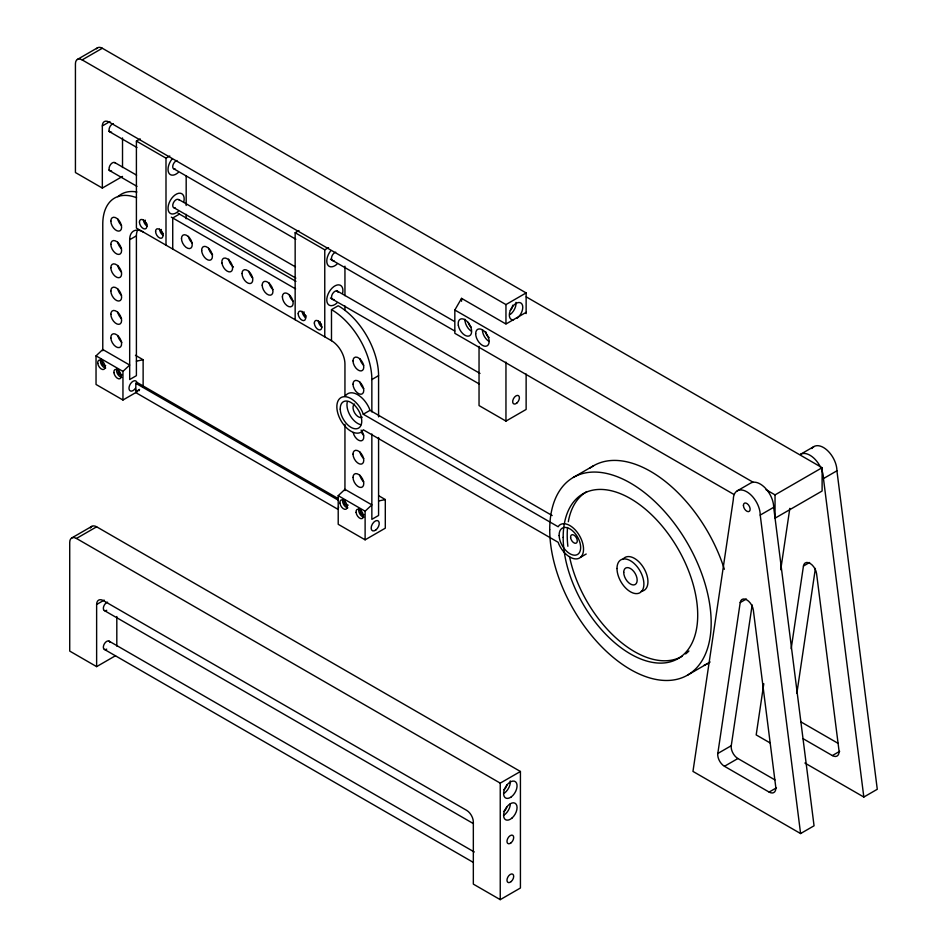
<?xml version="1.0" encoding="UTF-8"?>
<svg xmlns="http://www.w3.org/2000/svg" width="947" height="947" viewBox="0 0 947 947"><rect width="100%" height="100%" fill="white"/><g stroke="black" fill="none" stroke-linecap="round" stroke-linejoin="round"><path stroke-width="1.42" d="M776.445 787.833L769.106 792.071L724.455 766.289A9.517 5.493 60 0 1 717.802 753.481L740.211 602.552L746.331 599.013M774.906 779.89L737.902 758.523A9.517 5.493 60 0 1 731.262 745.715L752.155 604.944M763.791 683.746L756.191 734.908L770.29 743.04M780.719 569.739L789.834 508.35M791.171 648.766L803.447 566.034L809.567 562.506M796.865 693.24L815.391 568.425M734.043 494.523L454.832 333.32L454.832 310.012L461.556 298.364L505.958 324.004L526.13 312.344M122.956 400.013L96.038 384.47L96.038 355.859L102.773 349.514L129.68 365.057L122.956 371.39L122.956 400.013L135.563 392.721M365.116 539.826L338.209 524.295L338.209 495.672L344.945 489.339L371.851 504.869L365.116 511.202L365.116 539.826L385.299 528.177L385.299 499.554L378.895 495.849M338.505 506.752L338.505 507.852M77.394 59.436L97.577 47.776M122.518 176.414L102.335 188.074L75.429 172.532L75.429 63.792A9.517 5.493 60 0 1 82.152 59.898L102.335 48.25L526.13 292.931L526.13 313.575M102.335 188.074L102.335 125.927L109.899 121.559M344.945 396.391L344.945 364.003A19.023 10.985 60 0 0 331.486 340.707L136.404 228.073L136.404 141.079L140.192 138.889M136.404 141.079L165.997 158.161L169.785 155.983M136.404 235.839L136.404 375.663L129.68 379.546L129.68 239.721L136.404 235.839A19.023 10.985 60 0 1 137.433 230.488M179.457 214.093L172.733 217.976L172.733 249.049M295.156 319.731L295.156 232.737L298.944 230.547M295.156 232.737L324.762 249.819L328.538 247.641M337.961 509.32L135.823 392.626L135.823 383.298L137.173 382.529L338.032 498.489M331.486 340.707L331.486 309.633L338.209 305.751A57.08 32.956 60 0 1 378.575 375.663L378.575 416.869M71.688 537.991L91.871 526.331M96.63 666.629L69.723 651.086L69.723 542.347A9.517 5.493 60 0 1 76.447 538.452L96.63 526.804L520.424 771.485L520.424 888.002L500.241 899.65L473.334 884.119L473.334 821.972A9.517 5.493 60 0 0 466.611 810.324L103.353 600.599A9.517 5.493 60 0 0 96.63 604.482L96.63 666.629L115.546 655.703M371.851 411.921L371.851 379.546L378.575 375.663M82.152 59.898L505.958 304.579L526.13 292.931M363.269 414.241L558.162 526.769L559.203 525.372A19.283 11.139 60 0 1 579.256 535.268A19.283 11.139 60 0 1 578.972 558.316A19.283 11.139 60 0 1 558.955 544.407L558.174 542.311L363.281 429.784L362.109 431.406A19.982 11.53 60 0 1 341.334 421.261A19.982 11.53 60 0 1 341.547 397.326A19.982 11.53 60 0 1 362.287 411.649L363.269 414.241L369.993 410.359L552.16 515.535M96.63 604.482L104.194 600.114M479.04 346.377L479.04 405.565L505.958 421.095L526.13 409.447L526.13 374.041M573.361 477.406L593.544 465.758M580.594 557.262L586.205 554.019M737.263 490.842L750.722 483.065A19.023 10.985 60 0 1 765.377 488.167A19.023 10.985 60 0 1 773.687 507.32L814.053 825.784L800.594 833.561L692.967 771.414L733.321 499.543A19.023 10.985 60 0 1 746.781 491.777A19.023 10.985 60 0 1 760.228 515.085L800.594 833.561M813.947 446.558L800.499 454.323A19.023 10.985 60 0 1 821.203 468.635M775.037 494.89L822.114 467.7L822.114 491.008L775.037 518.187L775.037 494.89L766.064 489.706M760.228 515.085L773.687 507.32M836.923 470.801L877.277 789.277L863.83 797.043L823.464 478.578L836.923 470.801A19.023 10.985 60 0 0 826.944 450.038A19.023 10.985 60 0 0 811.816 448.547M76.447 538.452L500.241 783.133L520.424 771.485M687.522 675.14L707.705 663.48M717.802 753.481L731.262 745.715M724.455 766.289L737.902 758.523M802.997 738.624L832.342 755.564L839.681 751.326M136.404 361.174L143.127 359.742L143.127 386.921M378.575 500.987L385.299 499.554M139.185 390.685L139.529 389.418L138.534 389.726M526.248 296.885L822.114 467.7M454.832 310.012L753.256 482.319M454.406 321.424L109.059 122.045A9.517 5.493 60 0 0 102.335 125.927M108.763 131.254L136.96 147.519M174.118 168.98L295.843 239.26M330.432 259.229L454.726 330.988M114.8 162.588L136.581 175.159M178.865 199.58L295.476 266.9M336.469 290.563L479.987 373.426M108.763 170.093L136.96 186.358M174.118 207.819L295.843 278.098M330.432 298.068L479.064 383.878M178.048 213.276L295.926 281.342M171.324 217.159L295.606 288.918M801.138 722.016L838.142 743.383M135.445 355.303L143.127 359.742M804.891 763.022L863.83 797.043M96.038 355.859L122.956 371.39M338.209 495.672L365.116 511.202M135.823 383.298L337.961 500.004M104.336 610.543L473.358 823.594M109.094 641.143L474.269 851.98M104.336 649.382L473.358 862.433M369.993 410.359L369.01 407.766A19.982 11.53 60 0 0 345.253 396.154M505.958 304.579L505.958 323.756M505.958 362.097L505.958 421.095M500.241 783.133L500.241 899.65M461.556 298.364L461.556 301.276M378.575 437.478L378.575 515.476L371.851 519.358L371.851 433.998M344.945 266.19L344.945 295.677M344.945 305.999L344.945 310.427M344.945 424.351L344.945 490.582M324.762 249.819L324.762 336.824M186.18 176L186.18 205.499M186.18 214.342L186.18 218.769M165.997 158.161L165.997 245.166M122.518 137.954L122.518 167.536M116.812 616.509L116.812 646.091M102.773 350.769L102.773 224.19A57.08 32.956 60 0 1 136.557 197.71M360.878 424.741A15.223 8.783 60 0 1 347.229 402.191M471.346 327.307A4.759 2.746 60 0 1 468.327 322.371M471.239 331.13A9.517 5.493 60 0 1 464.93 319.269M489.137 337.594A4.759 2.746 60 0 1 485.775 331.77M489.137 341.476A9.517 5.493 60 0 1 482.414 329.828M121.82 374.929A2.853 1.645 60 0 1 118.991 373.627A2.853 1.645 60 0 1 118.695 370.182M105.697 368.004A5.232 3.019 60 0 1 101.293 364.358A5.232 3.019 60 0 1 101.08 359.043M121.725 377.32A5.232 3.019 60 0 1 117.677 374.124A5.232 3.019 60 0 1 116.824 368.987M105.673 365.613A2.853 1.645 60 0 1 102.643 363.979A2.853 1.645 60 0 1 102.939 360.665M135.504 388.187A5.706 3.291 -60 0 1 129.467 390.176A5.706 3.291 -60 0 1 131.787 382.209A5.706 3.291 -60 0 1 137.031 382.99M363.991 514.742A2.853 1.645 60 0 1 361.15 513.44A2.853 1.645 60 0 1 360.866 509.995M347.869 507.829A5.232 3.019 60 0 1 343.797 504.775A5.232 3.019 60 0 1 342.802 499.59M363.897 517.133A5.232 3.019 60 0 1 359.848 513.949A5.232 3.019 60 0 1 358.996 508.799M348.129 505.071A2.853 1.645 60 0 1 345.004 504.112A2.853 1.645 60 0 1 345.11 500.478M117.842 196.751A57.08 32.956 60 0 1 136.889 191.992M331.486 309.633A57.08 32.956 60 0 1 371.851 379.546M129.68 239.721A19.023 10.985 60 0 1 143.127 231.956M361.079 430.092A7.612 4.392 60 0 1 361.671 440.734A7.612 4.392 60 0 1 353.195 432.519M362.204 417.201A7.612 4.392 60 0 1 354.592 412.809A7.612 4.392 60 0 1 354.592 404.026M121.903 342.305A7.612 4.392 60 0 1 117.854 335.877M121.559 318.713A7.612 4.392 60 0 1 117.748 312.131M121.559 295.417A7.612 4.392 60 0 1 117.748 288.823M121.559 272.109A7.612 4.392 60 0 1 117.748 265.515M121.559 248.812A7.612 4.392 60 0 1 117.748 242.219M121.559 225.504A7.612 4.392 60 0 1 117.748 218.911M192.194 242.977A7.612 4.392 60 0 1 188.382 236.395M212.602 254.826A7.612 4.392 60 0 1 208.636 248.339M233.435 266.983A7.612 4.392 60 0 1 228.641 259.064M252.731 277.933A7.612 4.392 60 0 1 248.931 271.351M272.914 289.593A7.612 4.392 60 0 1 269.114 282.999M363.731 365.317A7.612 4.392 60 0 1 359.919 358.735M363.731 388.625A7.612 4.392 60 0 1 359.919 382.032M363.731 435.229A7.612 4.392 60 0 1 361.316 432.234M363.731 458.537A7.612 4.392 60 0 1 359.919 451.944M363.731 481.834A7.612 4.392 60 0 1 359.919 475.24M293.096 301.241A7.612 4.392 60 0 1 289.285 294.647M333.983 299.512A4.759 2.746 -60 0 1 332.468 293.89A4.759 2.746 -60 0 1 338.103 292.386M336.943 303.064A11.411 6.593 -60 0 1 326.81 300.72A11.411 6.593 -60 0 1 335.558 285.568A11.411 6.593 -60 0 1 342.648 293.179M336.943 264.225A11.411 6.593 -60 0 1 327.39 264.296A11.411 6.593 -60 0 1 330.811 250.683M333.983 260.674A4.759 2.746 -60 0 1 331.604 257.3A4.759 2.746 -60 0 1 335.723 252.174M306.449 316.073A2.853 1.645 60 0 1 305.928 315.848M305.396 315.469A2.853 1.645 60 0 1 303.975 311.788M321.542 324.785A2.853 1.645 60 0 1 320.05 321.672M305.928 317.79A5.232 3.019 60 0 1 302.223 311.385M322.063 327.106A5.232 3.019 60 0 1 318.37 320.702M175.219 207.855A4.759 2.746 -60 0 1 173.419 202.788A4.759 2.746 -60 0 1 179.007 199.983M178.178 211.406A11.411 6.593 -60 0 1 168.057 209.062A11.411 6.593 -60 0 1 176.793 193.91A11.411 6.593 -60 0 1 183.896 201.522M178.178 172.567A11.411 6.593 -60 0 1 168.637 172.638A11.411 6.593 -60 0 1 172.058 159.025M175.219 169.028A4.759 2.746 -60 0 1 172.839 165.642A4.759 2.746 -60 0 1 176.959 160.517M147.164 224.19A2.853 1.645 60 0 1 145.222 220.13M163.31 233.507A2.853 1.645 60 0 1 161.357 229.458M147.164 226.132A5.232 3.019 60 0 1 143.471 219.728M163.31 235.46A5.232 3.019 60 0 1 159.617 229.044M111.557 132.118A4.759 2.746 -60 0 1 109.177 128.745A4.759 2.746 -60 0 1 113.297 123.619M96.511 48.771A9.517 5.493 60 0 1 102.335 48.25M111.557 170.957A4.759 2.746 -60 0 1 109.757 165.879A4.759 2.746 -60 0 1 115.333 163.085M512.682 305.218A4.759 2.746 -60 0 1 510.303 310.438M513.523 319.837A9.517 5.493 -60 0 1 511.049 308.864A9.517 5.493 -60 0 1 521.986 304.105A9.517 5.493 -60 0 1 516.979 318.334M515.973 302.377A9.517 5.493 -60 0 1 510.255 314.451M821.665 469.771A19.023 10.985 60 0 1 823.464 478.578M832.342 755.564A9.517 5.493 60 0 0 838.983 750.426L816.574 573.622A9.399 5.422 60 0 0 810.016 563.358A9.399 5.422 60 0 0 803.447 566.034M769.106 792.071A9.517 5.493 60 0 0 775.747 786.933L753.339 610.128A9.399 5.422 60 0 0 746.781 599.865A9.399 5.422 60 0 0 740.211 602.552M106.715 610.306A4.759 2.746 -60 0 1 103.377 607.844A4.759 2.746 -60 0 1 107.591 602.174M90.415 528.012A9.517 5.493 60 0 1 96.63 526.804M106.715 649.145A4.759 2.746 -60 0 1 103.365 647.535A4.759 2.746 -60 0 1 106.135 641.77A4.759 2.746 -60 0 1 109.97 642.386M506.882 784.826A4.759 2.746 -60 0 1 503.733 789.668M506.858 806.737A4.759 2.746 -60 0 1 503.603 811.484M510.267 780.932A9.517 5.493 -60 0 1 504.538 793.006M510.338 803.719A9.517 5.493 -60 0 1 503.603 815.367M589.945 468.114A114.161 65.911 60 0 1 724.36 569.265M710.12 661.965A114.161 65.911 60 0 1 703.87 665.421M682.041 656.33A95.138 54.926 60 0 1 569.502 556.528M567.869 546.289A95.138 54.926 60 0 1 567.549 527.503M568.318 521.714A95.138 54.926 60 0 1 586.915 491.552M688.907 651.015A95.138 54.926 60 0 1 685.616 653.927M622.83 559.44A19.023 10.985 60 0 1 643.996 568.449A19.023 10.985 60 0 1 641.202 591.283M136.522 390.495C137.043 393.81 138.818 389.762 136.522 390.495M559.144 535.552A15.223 8.783 60 0 0 575.61 555.143A15.223 8.783 60 0 0 574.947 533.256A15.223 8.783 60 0 0 559.144 535.552M340.233 409.151A15.223 8.783 60 0 0 356.699 428.754A15.223 8.783 60 0 0 356.025 406.843A15.223 8.783 60 0 0 340.233 409.151M458.324 325.247A9.517 5.493 60 0 0 469.381 335.889A9.517 5.493 60 0 0 467.049 321.353A9.517 5.493 60 0 0 458.324 325.247M475.678 333.711A9.517 5.493 60 0 0 485.775 346.259A9.517 5.493 60 0 0 485.775 332.811A9.517 5.493 60 0 0 475.678 333.711M97.778 363.447A5.232 3.019 60 0 0 103.815 369.425A5.232 3.019 60 0 0 102.678 361.482A5.232 3.019 60 0 0 97.778 363.447M113.912 372.609A5.232 3.019 60 0 0 119.867 378.788A5.232 3.019 60 0 0 118.931 370.928A5.232 3.019 60 0 0 113.912 372.609M339.949 503.259A5.232 3.019 60 0 0 345.986 509.237A5.232 3.019 60 0 0 344.85 501.306A5.232 3.019 60 0 0 339.949 503.259M375.758 530.048A5.706 3.291 -60 0 0 378.386 521.051A5.706 3.291 -60 0 0 371.461 526.153A5.706 3.291 -60 0 0 375.758 530.048M356.084 512.422A5.232 3.019 60 0 0 362.038 518.601A5.232 3.019 60 0 0 361.103 510.741A5.232 3.019 60 0 0 356.084 512.422M110.858 338.008A7.612 4.392 60 0 0 119.215 347.596A7.612 4.392 60 0 0 118.612 336.505A7.612 4.392 60 0 0 110.858 338.008M110.846 314.297A7.612 4.392 60 0 0 118.92 324.336A7.612 4.392 60 0 0 118.92 313.575A7.612 4.392 60 0 0 110.846 314.297M110.846 290.989A7.612 4.392 60 0 0 118.92 301.039A7.612 4.392 60 0 0 118.92 290.267A7.612 4.392 60 0 0 110.846 290.989M110.846 267.693A7.612 4.392 60 0 0 118.92 277.731A7.612 4.392 60 0 0 118.92 266.971A7.612 4.392 60 0 0 110.846 267.693M110.846 244.385A7.612 4.392 60 0 0 118.92 254.423A7.612 4.392 60 0 0 118.92 243.663A7.612 4.392 60 0 0 110.846 244.385M110.846 221.089A7.612 4.392 60 0 0 118.92 231.127A7.612 4.392 60 0 0 118.92 220.367A7.612 4.392 60 0 0 110.846 221.089M353.018 477.418A7.612 4.392 60 0 0 361.079 487.456A7.612 4.392 60 0 0 361.079 476.696A7.612 4.392 60 0 0 353.018 477.418M353.018 454.11A7.612 4.392 60 0 0 361.079 464.148A7.612 4.392 60 0 0 361.079 453.388A7.612 4.392 60 0 0 353.018 454.11M353.018 384.198A7.612 4.392 60 0 0 361.079 394.248A7.612 4.392 60 0 0 361.079 383.488A7.612 4.392 60 0 0 353.018 384.198M353.018 360.902A7.612 4.392 60 0 0 361.079 370.94A7.612 4.392 60 0 0 361.079 360.18A7.612 4.392 60 0 0 353.018 360.902M221.918 262.946A7.612 4.392 60 0 0 230.654 271.742A7.612 4.392 60 0 0 229.091 260.224A7.612 4.392 60 0 0 221.918 262.946M201.664 250.493A7.612 4.392 60 0 0 209.926 260.224A7.612 4.392 60 0 0 209.524 249.239A7.612 4.392 60 0 0 201.664 250.493M181.481 238.561A7.612 4.392 60 0 0 189.542 248.599A7.612 4.392 60 0 0 189.542 237.839A7.612 4.392 60 0 0 181.481 238.561M242.018 273.517A7.612 4.392 60 0 0 250.091 283.555A7.612 4.392 60 0 0 250.091 272.795A7.612 4.392 60 0 0 242.018 273.517M262.201 285.165A7.612 4.392 60 0 0 270.274 295.204A7.612 4.392 60 0 0 270.274 284.443A7.612 4.392 60 0 0 262.201 285.165M282.384 296.813A7.612 4.392 60 0 0 290.457 306.864A7.612 4.392 60 0 0 290.457 296.091A7.612 4.392 60 0 0 282.384 296.813M298.187 313.717A5.232 3.019 60 0 0 303.738 320.619A5.232 3.019 60 0 0 303.738 313.22A5.232 3.019 60 0 0 298.187 313.717M314.333 323.034A5.232 3.019 60 0 0 319.885 329.935A5.232 3.019 60 0 0 319.885 322.536A5.232 3.019 60 0 0 314.333 323.034M139.434 222.06A5.232 3.019 60 0 0 144.986 228.961A5.232 3.019 60 0 0 144.986 221.562A5.232 3.019 60 0 0 139.434 222.06M155.58 231.376A5.232 3.019 60 0 0 161.12 238.277A5.232 3.019 60 0 0 161.12 230.879A5.232 3.019 60 0 0 155.58 231.376M516.908 402.984A4.759 2.746 -60 0 0 518.423 395.609A4.759 2.746 -60 0 0 512.789 400.605A4.759 2.746 -60 0 0 516.908 402.984M743.419 505.367A4.759 2.746 60 0 0 748.461 511.652A4.759 2.746 60 0 0 748.461 504.917A4.759 2.746 60 0 0 743.419 505.367M511.202 842.7A4.759 2.746 -60 0 0 512.718 835.337A4.759 2.746 -60 0 0 507.083 840.32A4.759 2.746 -60 0 0 511.202 842.7M511.202 881.539A4.759 2.746 -60 0 0 512.718 874.164A4.759 2.746 -60 0 0 507.083 879.159A4.759 2.746 -60 0 0 511.202 881.539M512.078 817.983A9.517 5.493 -60 0 0 515.097 803.245A9.517 5.493 -60 0 0 503.84 813.224A9.517 5.493 -60 0 0 512.078 817.983M511.273 796.889A9.517 5.493 -60 0 0 515.642 781.891A9.517 5.493 -60 0 0 504.1 790.425A9.517 5.493 -60 0 0 511.273 796.889M549.722 529.669A114.161 65.911 60 0 0 670.807 680.301A114.161 65.911 60 0 0 670.807 518.849A114.161 65.911 60 0 0 549.722 529.669M563.169 537.434A95.138 54.926 60 0 0 664.072 662.959A95.138 54.926 60 0 0 664.072 528.414A95.138 54.926 60 0 0 563.169 537.434M623.718 572.39A9.517 5.493 60 0 0 633.803 584.938A9.517 5.493 60 0 0 633.803 571.479A9.517 5.493 60 0 0 623.718 572.39M570.603 537.565A4.759 2.746 60 0 0 575.977 543.247A4.759 2.746 60 0 0 575.22 536.144A4.759 2.746 60 0 0 570.603 537.565M616.994 568.508A19.023 10.985 60 0 0 637.165 593.603A19.023 10.985 60 0 0 637.165 566.697A19.023 10.985 60 0 0 616.994 568.508"/></g></svg>
